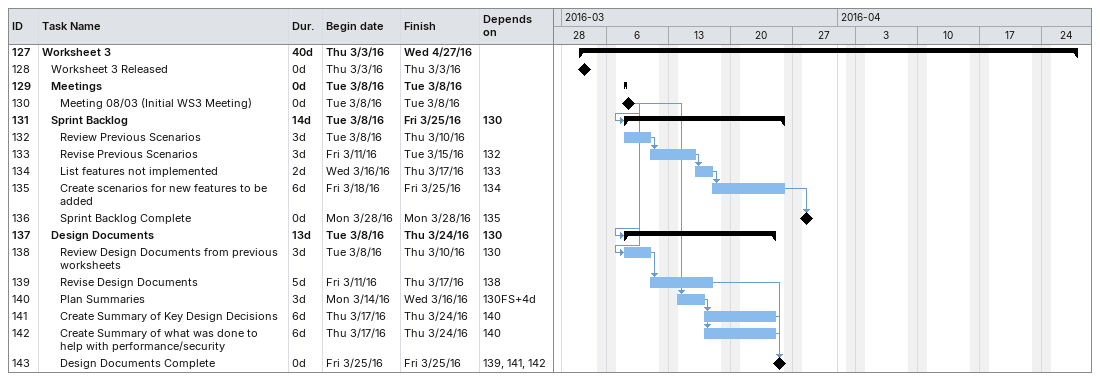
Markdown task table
| ID | Level | Task | Duration | Start | Finish | Predecessors |
|---|---|---|---|---|---|---|
| 127 | 1 | **Worksheet 3** | 40d | 2016-03-03 | 2016-04-27 |  |
| 128 | 2 | Worksheet 3 Released | 0d | 2016-03-03 | 2016-03-03 |  |
| 129 | 2 | **Meetings** | 0d | 2016-03-08 | 2016-03-08 |  |
| 130 | 3 | Meeting 08/03 (Initial WS3 Meeting) | 0d | 2016-03-08 | 2016-03-08 |  |
| 131 | 2 | **Sprint Backlog** | 14d | 2016-03-08 | 2016-03-25 | 130 |
| 132 | 3 | Review Previous Scenarios | 3d | 2016-03-08 | 2016-03-10 |  |
| 133 | 3 | Revise Previous Scenarios | 3d | 2016-03-11 | 2016-03-15 | 132 |
| 134 | 3 | List features not implemented | 2d | 2016-03-16 | 2016-03-17 | 133 |
| 135 | 3 | Create scenarios for new features to be added | 6d | 2016-03-18 | 2016-03-25 | 134 |
| 136 | 3 | Sprint Backlog Complete | 0d | 2016-03-28 | 2016-03-28 | 135 |
| 137 | 2 | **Design Documents** | 13d | 2016-03-08 | 2016-03-24 | 130 |
| 138 | 3 | Review Design Documents from previous worksheets | 3d | 2016-03-08 | 2016-03-10 | 130 |
| 139 | 3 | Revise Design Documents | 5d | 2016-03-11 | 2016-03-17 | 138 |
| 140 | 3 | Plan Summaries | 3d | 2016-03-14 | 2016-03-16 | 130FS+4d |
| 141 | 3 | Create Summary of Key Design Decisions | 6d | 2016-03-17 | 2016-03-24 | 140 |
| 142 | 3 | Create Summary of what was done to help with performance/security | 6d | 2016-03-17 | 2016-03-24 | 140 |
| 143 | 3 | Design Documents Complete | 0d | 2016-03-25 | 2016-03-25 | 139, 141, 142 |
